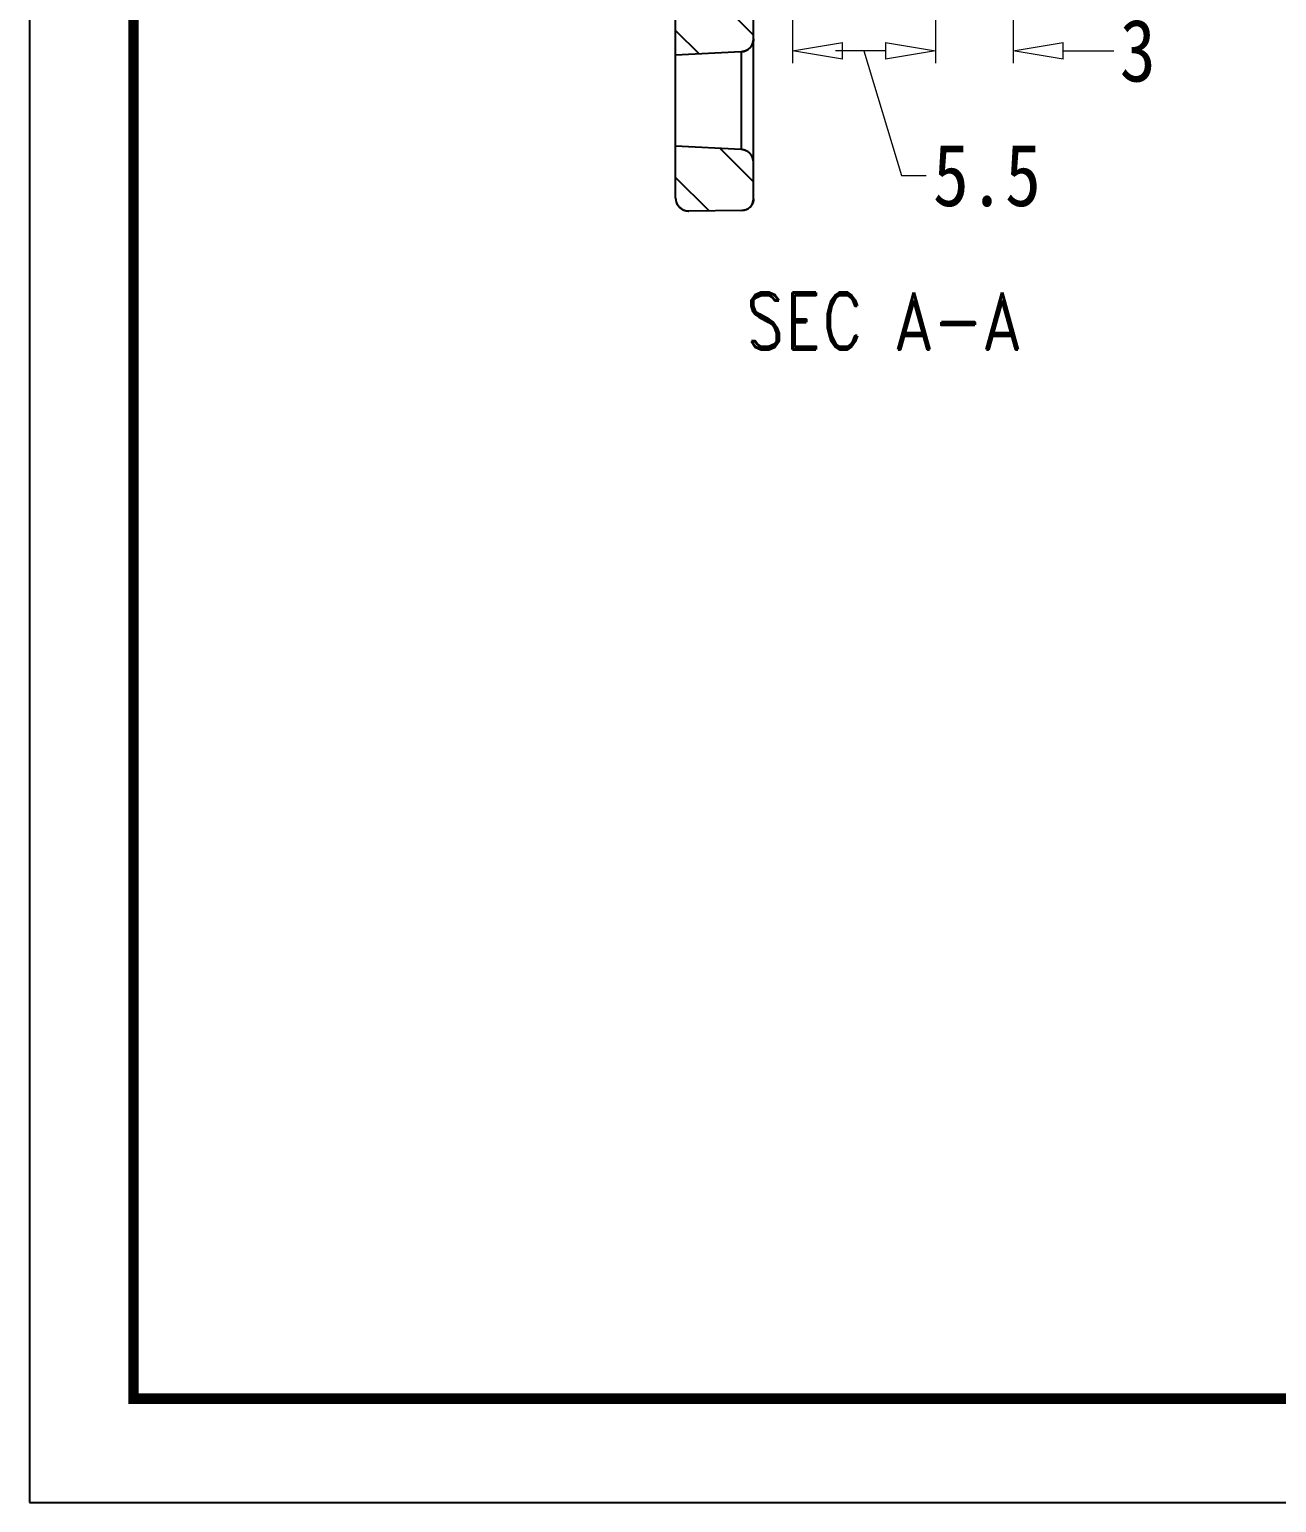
# Model space of a CAD drawing. Header units: millimetres. Extents: x 424 to 1788, y -1993 to 196.
# Drawn here: x 424 to 472, y 34.8 to 91.6 of the extents above; entities that cross this region are included whole.
import ezdxf
from ezdxf.enums import TextEntityAlignment as Align

# ---------------------------------------------------------------- set-up
doc = ezdxf.new("R2010")
doc.units = ezdxf.units.MM
doc.layers.add('dim', color=3, linetype='Continuous', lineweight=9)
doc.layers.add('hatch', color=56, linetype='Continuous', lineweight=9)
doc.layers.add('from', color=7, linetype='Continuous')
doc.styles.add('FFS', font='SIMFANG.TTF', dxfattribs={"width": 0.85})
doc.styles.add('LongTou', font='romand.shx', dxfattribs={"width": 0.8, "bigfont": 'whgdtxt.shx'})
doc.dimstyles.new('YanXiu', dxfattribs={"dimtxt": 2.5, "dimasz": 2.2, "dimexe": 1, "dimexo": 0.6, "dimgap": 0.66, "dimtad": 0, "dimzin": 9, "dimdsep": 46, "dimtxsty": 'FFS', "dimblk": 'CLOSEDBLANK', "dimcen": 0, "dimclrd": 256, "dimclre": 131, "dimclrt": 42, "dimazin": 0, "dimtfac": 1, "dimtofl": 0, "dimtmove": 0, "dimatfit": 3, "dimldrblk": 'CLOSEDBLANK', "dimfxl": 1, "dimlwd": 5, "dimlwe": 5, "dimarcsym": 0})

# ---------------------------------------------------------------- blocks, each defined once
blk = doc.blocks.new('_ClosedBlank')
at = {"color": 0, "linetype": 'ByBlock', "lineweight": -2}
for p, q in [((-1, 0.167), (0, 0)), ((-1, 0.167), (-1, -0.167)), ((0, 0), (-1, -0.167))]:
    blk.add_line(p, q, dxfattribs=at)
blk = doc.blocks.new('*D96')
at = {"layer": 'Defpoints', "color": 0}
for p in [(461.854, 96.353), (458.854, 95.046), (458.854, 90.756)]:
    blk.add_point(p, dxfattribs=at)
at = {"layer": 'dim', "color": 131, "lineweight": 5}
for p, q in [((461.854, 95.873), (461.854, 90.276)), ((458.854, 94.566), (458.854, 90.276))]:
    blk.add_line(p, q, dxfattribs=at)
at = {"layer": 'dim', "lineweight": 5}
for p, q in [((456.934, 90.756), (455.014, 90.756)), ((463.774, 90.756), (465.727, 90.756))]:
    blk.add_line(p, q, dxfattribs=at)
at = {"layer": 'dim', "lineweight": 5, "xscale": 1.92, "yscale": 1.92, "zscale": 1.92}
blk.add_blockref('_ClosedBlank', (458.854, 90.756), dxfattribs=at)
at = {"layer": 'dim', "lineweight": 5, "xscale": 1.92, "yscale": 1.92, "zscale": 1.92, "rotation": 180}
blk.add_blockref('_ClosedBlank', (461.854, 90.756), dxfattribs=at)
at = {"layer": 'dim', "color": 42, "insert": (466.648, 90.756), "char_height": 2.4, "attachment_point": 5, "style": 'FFS'}
blk.add_mtext('3', dxfattribs=at)
blk = doc.blocks.new('*D98')
at = {"layer": 'Defpoints', "color": 0}
for p in [(453.354, 95.289), (458.854, 95.046), (453.354, 90.756)]:
    blk.add_point(p, dxfattribs=at)
at = {"layer": 'dim', "color": 131, "lineweight": 5}
for p, q in [((453.354, 94.809), (453.354, 90.276)), ((458.854, 94.566), (458.854, 90.276))]:
    blk.add_line(p, q, dxfattribs=at)
at = {"layer": 'dim', "lineweight": 5}
for p, q in [((456.934, 90.756), (455.274, 90.756)), ((456.104, 90.756), (457.544, 85.957)), ((457.544, 85.957), (458.503, 85.957))]:
    blk.add_line(p, q, dxfattribs=at)
at = {"layer": 'dim', "lineweight": 5, "xscale": 1.92, "yscale": 1.92, "zscale": 1.92, "rotation": 180}
blk.add_blockref('_ClosedBlank', (453.354, 90.756), dxfattribs=at)
at = {"layer": 'dim', "lineweight": 5, "xscale": 1.92, "yscale": 1.92, "zscale": 1.92}
blk.add_blockref('_ClosedBlank', (458.854, 90.756), dxfattribs=at)
at = {"layer": 'dim', "color": 42, "insert": (460.841, 85.957), "char_height": 2.4, "attachment_point": 5, "style": 'FFS'}
blk.add_mtext('5.5', dxfattribs=at)

msp = doc.modelspace()

# ---------------------------------------------------------------- hatches: boundary and pattern name
at = {"linetype": 'Continuous'}
h = msp.add_hatch(dxfattribs=at)
h.set_pattern_fill('DEFAULT__2', color=40, scale=2, angle=135, style=0, pattern_type=0)
h.set_pattern_definition([(135, (1045.25, -403.039), (-1.4142136, -1.4142136), [])])
edge = h.paths.add_edge_path()
edge.add_line((451.854, 85.056), (451.854, 86.457))
edge.add_spline(control_points=[(451.854, 85.056), (451.854, 84.795), (451.67, 84.609), (451.408, 84.606)], knot_values=[0, 0, 0, 0, 1, 1, 1, 1], weights=[1, 0.80679, 0.80679, 1], degree=3, periodic=0)
edge.add_line((451.408, 84.606), (449.358, 84.588))
edge.add_spline(control_points=[(448.854, 85.088), (448.854, 84.793), (449.063, 84.586), (449.358, 84.588)], knot_values=[0, 0, 0, 0, 1, 1, 1, 1], weights=[1, 0.802676, 0.802676, 1], degree=3, periodic=0)
edge.add_line((448.854, 85.088), (448.854, 87.088))
edge.add_line((451.38, 86.956), (448.854, 87.088))
edge.add_spline(control_points=[(451.854, 86.457), (451.854, 86.738), (451.661, 86.941), (451.38, 86.956)], knot_values=[0, 0, 0, 0, 1, 1, 1, 1], weights=[1, 0.816916, 0.816916, 1], degree=3, periodic=0)
edge = h.paths.add_edge_path()
edge.add_line((451.854, 91.22), (451.854, 94.84))
edge.add_spline(control_points=[(451.854, 91.22), (451.854, 90.939), (451.661, 90.736), (451.38, 90.721)], knot_values=[0, 0, 0, 0, 1, 1, 1, 1], weights=[1, 0.816916, 0.816916, 1], degree=3, periodic=0)
edge.add_line((451.38, 90.721), (448.854, 90.588))
edge.add_line((448.854, 90.588), (448.854, 174.888))
edge.add_line((451.38, 174.756), (448.854, 174.888))
edge.add_spline(control_points=[(451.854, 174.257), (451.854, 174.538), (451.661, 174.741), (451.38, 174.756)], knot_values=[0, 0, 0, 0, 1, 1, 1, 1], weights=[1, 0.816916, 0.816916, 1], degree=3, periodic=0)
edge.add_line((451.854, 170.636), (451.854, 174.257))
edge.add_line((452.971, 170.588), (451.854, 170.636))
edge.add_spline(control_points=[(453.354, 170.188), (453.354, 170.414), (453.197, 170.578), (452.971, 170.588)], knot_values=[0, 0, 0, 0, 1, 1, 1, 1], weights=[1, 0.814909, 0.814909, 1], degree=3, periodic=0)
edge.add_line((453.354, 170.096), (453.354, 170.188))
edge.add_spline(control_points=[(453.354, 170.096), (453.354, 169.869), (453.197, 169.706), (452.971, 169.696)], knot_values=[0, 0, 0, 0, 1, 1, 1, 1], weights=[1, 0.814909, 0.814909, 1], degree=3, periodic=0)
edge.add_line((450.854, 169.604), (452.971, 169.696))
edge.add_line((450.854, 95.873), (450.854, 169.604))
edge.add_line((450.854, 95.873), (452.971, 95.781))
edge.add_spline(control_points=[(453.354, 95.381), (453.354, 95.608), (453.197, 95.771), (452.971, 95.781)], knot_values=[0, 0, 0, 0, 1, 1, 1, 1], weights=[1, 0.814909, 0.814909, 1], degree=3, periodic=0)
edge.add_line((453.354, 95.289), (453.354, 95.381))
edge.add_spline(control_points=[(453.354, 95.289), (453.354, 95.063), (453.197, 94.899), (452.971, 94.889)], knot_values=[0, 0, 0, 0, 1, 1, 1, 1], weights=[1, 0.814909, 0.814909, 1], degree=3, periodic=0)
edge.add_line((452.971, 94.889), (451.854, 94.84))
edge = h.paths.add_edge_path()
edge.add_line((451.854, 179.02), (451.854, 180.421))
edge.add_spline(control_points=[(451.854, 179.02), (451.854, 178.739), (451.661, 178.536), (451.38, 178.521)], knot_values=[0, 0, 0, 0, 1, 1, 1, 1], weights=[1, 0.816916, 0.816916, 1], degree=3, periodic=0)
edge.add_line((451.38, 178.521), (448.854, 178.388))
edge.add_line((448.854, 178.388), (448.854, 180.388))
edge.add_spline(control_points=[(448.854, 180.388), (448.854, 180.683), (449.063, 180.891), (449.358, 180.888)], knot_values=[0, 0, 0, 0, 1, 1, 1, 1], weights=[1, 0.802676, 0.802676, 1], degree=3, periodic=0)
edge.add_line((451.408, 180.871), (449.358, 180.888))
edge.add_spline(control_points=[(451.854, 180.421), (451.854, 180.682), (451.67, 180.868), (451.408, 180.871)], knot_values=[0, 0, 0, 0, 1, 1, 1, 1], weights=[1, 0.80679, 0.80679, 1], degree=3, periodic=0)

# ---------------------------------------------------------------- linework, layer by layer
at = {"color": 7, "linetype": 'Continuous'}
for p, q in [((448.854, 85.088, 0), (448.854, 180.388, 0)), ((448.854, 90.588, 0), (448.854, 174.888, 0)), ((451.854, 85.056, 0), (451.854, 94.84, 0)), ((451.854, 91.22, 0), (451.854, 94.84, 0)), ((451.38, 90.721, 0), (448.854, 90.588, 0)), ((451.38, 90.721, 0), (448.854, 90.588, 0)), ((451.38, 90.721, 0), (451.38, 86.956, 0)), ((451.38, 86.956, 0), (448.854, 87.088, 0)), ((451.38, 86.956, 0), (448.854, 87.088, 0)), ((448.854, 85.088, 0), (448.854, 87.088, 0)), ((451.854, 85.056, 0), (451.854, 86.457, 0)), ((451.408, 84.606, 0), (449.358, 84.588, 0)), ((451.408, 84.606, 0), (449.358, 84.588, 0))]:
    msp.add_line(p, q, dxfattribs=at)
for centre, radius, start, end in [((451.354, 91.22, 0), 0.5, 273, 0), ((451.354, 86.457, 0), 0.5, 0, 87), ((449.354, 85.088, 0), 0.5, 180, 270.5), ((451.404, 85.056, 0), 0.45, 270.5, 0)]:
    msp.add_arc(centre, radius, start, end, dxfattribs=at)
for points, start_tangent, end_tangent in [([(451.854, 91.22, 0), (451.854, 91.215, 0), (451.854, 91.209, 0), (451.854, 91.204, 0), (451.853, 91.198, 0), (451.853, 91.193, 0), (451.853, 91.187, 0), (451.852, 91.182, 0), (451.852, 91.176, 0), (451.852, 91.171, 0), (451.851, 91.165, 0), (451.85, 91.16, 0), (451.85, 91.154, 0), (451.849, 91.149, 0), (451.848, 91.143, 0), (451.847, 91.137, 0), (451.846, 91.132, 0), (451.845, 91.126, 0), (451.844, 91.12, 0), (451.843, 91.115, 0), (451.841, 91.109, 0), (451.84, 91.103, 0), (451.839, 91.098, 0), (451.837, 91.092, 0), (451.836, 91.087, 0), (451.834, 91.081, 0), (451.832, 91.075, 0), (451.831, 91.07, 0), (451.829, 91.064, 0), (451.827, 91.058, 0), (451.825, 91.053, 0), (451.823, 91.047, 0), (451.821, 91.041, 0), (451.819, 91.036, 0), (451.816, 91.03, 0), (451.814, 91.025, 0), (451.812, 91.019, 0), (451.809, 91.014, 0), (451.807, 91.008, 0), (451.804, 91.003, 0), (451.801, 90.997, 0), (451.799, 90.992, 0), (451.796, 90.986, 0), (451.793, 90.981, 0), (451.79, 90.976, 0), (451.787, 90.97, 0), (451.784, 90.965, 0), (451.781, 90.96, 0), (451.777, 90.954, 0), (451.774, 90.949, 0), (451.771, 90.944, 0), (451.767, 90.939, 0), (451.764, 90.934, 0), (451.76, 90.929, 0), (451.757, 90.924, 0), (451.753, 90.919, 0), (451.749, 90.914, 0), (451.745, 90.909, 0), (451.741, 90.904, 0), (451.737, 90.899, 0), (451.733, 90.894, 0), (451.729, 90.89, 0), (451.725, 90.885, 0), (451.721, 90.88, 0), (451.717, 90.876, 0), (451.712, 90.871, 0), (451.708, 90.867, 0), (451.704, 90.863, 0), (451.699, 90.858, 0), (451.694, 90.854, 0), (451.69, 90.85, 0), (451.685, 90.846, 0), (451.681, 90.842, 0), (451.676, 90.838, 0), (451.671, 90.834, 0), (451.666, 90.83, 0), (451.661, 90.826, 0), (451.656, 90.822, 0), (451.652, 90.818, 0), (451.647, 90.815, 0), (451.641, 90.811, 0), (451.636, 90.808, 0), (451.631, 90.804, 0), (451.626, 90.801, 0), (451.621, 90.797, 0), (451.616, 90.794, 0), (451.611, 90.791, 0), (451.605, 90.788, 0), (451.6, 90.785, 0), (451.595, 90.782, 0), (451.589, 90.779, 0), (451.584, 90.776, 0), (451.579, 90.773, 0), (451.573, 90.771, 0), (451.568, 90.768, 0), (451.562, 90.766, 0), (451.557, 90.763, 0), (451.551, 90.761, 0), (451.546, 90.758, 0), (451.54, 90.756, 0), (451.535, 90.754, 0), (451.529, 90.752, 0), (451.524, 90.75, 0), (451.518, 90.748, 0), (451.513, 90.746, 0), (451.507, 90.744, 0), (451.501, 90.742, 0), (451.496, 90.741, 0), (451.49, 90.739, 0), (451.485, 90.738, 0), (451.479, 90.736, 0), (451.474, 90.735, 0), (451.468, 90.733, 0), (451.462, 90.732, 0), (451.457, 90.731, 0), (451.451, 90.73, 0), (451.446, 90.729, 0), (451.44, 90.728, 0), (451.435, 90.727, 0), (451.429, 90.726, 0), (451.424, 90.725, 0), (451.418, 90.724, 0), (451.413, 90.724, 0), (451.407, 90.723, 0), (451.402, 90.722, 0), (451.396, 90.722, 0), (451.391, 90.721, 0), (451.385, 90.721, 0), (451.38, 90.721, 0)], (0, -1), (-0.99863, -0.052336)), ([(451.854, 86.457, 0), (451.854, 86.462, 0), (451.854, 86.468, 0), (451.854, 86.473, 0), (451.853, 86.478, 0), (451.853, 86.484, 0), (451.853, 86.489, 0), (451.852, 86.495, 0), (451.852, 86.5, 0), (451.852, 86.506, 0), (451.851, 86.512, 0), (451.85, 86.517, 0), (451.85, 86.523, 0), (451.849, 86.528, 0), (451.848, 86.534, 0), (451.847, 86.539, 0), (451.846, 86.545, 0), (451.845, 86.551, 0), (451.844, 86.556, 0), (451.843, 86.562, 0), (451.841, 86.568, 0), (451.84, 86.573, 0), (451.839, 86.579, 0), (451.837, 86.585, 0), (451.836, 86.59, 0), (451.834, 86.596, 0), (451.832, 86.602, 0), (451.831, 86.607, 0), (451.829, 86.613, 0), (451.827, 86.619, 0), (451.825, 86.624, 0), (451.823, 86.63, 0), (451.821, 86.635, 0), (451.819, 86.641, 0), (451.816, 86.647, 0), (451.814, 86.652, 0), (451.812, 86.658, 0), (451.809, 86.663, 0), (451.807, 86.669, 0), (451.804, 86.674, 0), (451.801, 86.68, 0), (451.799, 86.685, 0), (451.796, 86.691, 0), (451.793, 86.696, 0), (451.79, 86.701, 0), (451.787, 86.707, 0), (451.784, 86.712, 0), (451.781, 86.717, 0), (451.777, 86.722, 0), (451.774, 86.728, 0), (451.771, 86.733, 0), (451.767, 86.738, 0), (451.764, 86.743, 0), (451.76, 86.748, 0), (451.757, 86.753, 0), (451.753, 86.758, 0), (451.749, 86.763, 0), (451.745, 86.768, 0), (451.741, 86.773, 0), (451.737, 86.778, 0), (451.733, 86.782, 0), (451.729, 86.787, 0), (451.725, 86.792, 0), (451.721, 86.796, 0), (451.717, 86.801, 0), (451.712, 86.805, 0), (451.708, 86.81, 0), (451.704, 86.814, 0), (451.699, 86.819, 0), (451.694, 86.823, 0), (451.69, 86.827, 0), (451.685, 86.831, 0), (451.681, 86.835, 0), (451.676, 86.839, 0), (451.671, 86.843, 0), (451.666, 86.847, 0), (451.661, 86.851, 0), (451.656, 86.855, 0), (451.652, 86.859, 0), (451.647, 86.862, 0), (451.641, 86.866, 0), (451.636, 86.869, 0), (451.631, 86.873, 0), (451.626, 86.876, 0), (451.621, 86.879, 0), (451.616, 86.883, 0), (451.611, 86.886, 0), (451.605, 86.889, 0), (451.6, 86.892, 0), (451.595, 86.895, 0), (451.589, 86.898, 0), (451.584, 86.901, 0), (451.579, 86.903, 0), (451.573, 86.906, 0), (451.568, 86.909, 0), (451.562, 86.911, 0), (451.557, 86.914, 0), (451.551, 86.916, 0), (451.546, 86.918, 0), (451.54, 86.921, 0), (451.535, 86.923, 0), (451.529, 86.925, 0), (451.524, 86.927, 0), (451.518, 86.929, 0), (451.513, 86.931, 0), (451.507, 86.933, 0), (451.501, 86.934, 0), (451.496, 86.936, 0), (451.49, 86.938, 0), (451.485, 86.939, 0), (451.479, 86.941, 0), (451.474, 86.942, 0), (451.468, 86.944, 0), (451.462, 86.945, 0), (451.457, 86.946, 0), (451.451, 86.947, 0), (451.446, 86.948, 0), (451.44, 86.949, 0), (451.435, 86.95, 0), (451.429, 86.951, 0), (451.424, 86.952, 0), (451.418, 86.953, 0), (451.413, 86.953, 0), (451.407, 86.954, 0), (451.402, 86.954, 0), (451.396, 86.955, 0), (451.391, 86.955, 0), (451.385, 86.956, 0), (451.38, 86.956, 0)], (0, 1), (-0.99863, 0.052336)), ([(448.854, 85.088, 0), (448.854, 85.083, 0), (448.854, 85.077, 0), (448.854, 85.072, 0), (448.854, 85.066, 0), (448.855, 85.06, 0), (448.855, 85.055, 0), (448.855, 85.049, 0), (448.856, 85.043, 0), (448.857, 85.038, 0), (448.857, 85.032, 0), (448.858, 85.026, 0), (448.859, 85.02, 0), (448.859, 85.014, 0), (448.86, 85.009, 0), (448.861, 85.003, 0), (448.862, 84.997, 0), (448.863, 84.991, 0), (448.865, 84.985, 0), (448.866, 84.979, 0), (448.867, 84.974, 0), (448.869, 84.968, 0), (448.87, 84.962, 0), (448.872, 84.956, 0), (448.873, 84.95, 0), (448.875, 84.944, 0), (448.877, 84.938, 0), (448.879, 84.933, 0), (448.881, 84.927, 0), (448.883, 84.921, 0), (448.885, 84.915, 0), (448.887, 84.909, 0), (448.889, 84.903, 0), (448.892, 84.898, 0), (448.894, 84.892, 0), (448.897, 84.886, 0), (448.899, 84.88, 0), (448.902, 84.875, 0), (448.905, 84.869, 0), (448.907, 84.863, 0), (448.91, 84.858, 0), (448.913, 84.852, 0), (448.916, 84.846, 0), (448.92, 84.841, 0), (448.923, 84.835, 0), (448.926, 84.83, 0), (448.929, 84.824, 0), (448.933, 84.819, 0), (448.936, 84.814, 0), (448.94, 84.808, 0), (448.944, 84.803, 0), (448.947, 84.798, 0), (448.951, 84.792, 0), (448.955, 84.787, 0), (448.959, 84.782, 0), (448.963, 84.777, 0), (448.967, 84.772, 0), (448.971, 84.767, 0), (448.975, 84.762, 0), (448.98, 84.757, 0), (448.984, 84.752, 0), (448.988, 84.747, 0), (448.993, 84.743, 0), (448.997, 84.738, 0), (449.002, 84.733, 0), (449.007, 84.729, 0), (449.011, 84.724, 0), (449.016, 84.72, 0), (449.021, 84.715, 0), (449.026, 84.711, 0), (449.031, 84.707, 0), (449.036, 84.703, 0), (449.041, 84.699, 0), (449.046, 84.695, 0), (449.051, 84.691, 0), (449.056, 84.687, 0), (449.061, 84.683, 0), (449.067, 84.679, 0), (449.072, 84.676, 0), (449.077, 84.672, 0), (449.083, 84.668, 0), (449.088, 84.665, 0), (449.094, 84.662, 0), (449.099, 84.658, 0), (449.105, 84.655, 0), (449.11, 84.652, 0), (449.116, 84.649, 0), (449.121, 84.646, 0), (449.127, 84.643, 0), (449.133, 84.64, 0), (449.138, 84.637, 0), (449.144, 84.635, 0), (449.15, 84.632, 0), (449.156, 84.629, 0), (449.161, 84.627, 0), (449.167, 84.625, 0), (449.173, 84.622, 0), (449.179, 84.62, 0), (449.185, 84.618, 0), (449.191, 84.616, 0), (449.196, 84.614, 0), (449.202, 84.612, 0), (449.208, 84.61, 0), (449.214, 84.608, 0), (449.22, 84.607, 0), (449.226, 84.605, 0), (449.232, 84.604, 0), (449.238, 84.602, 0), (449.243, 84.601, 0), (449.249, 84.599, 0), (449.255, 84.598, 0), (449.261, 84.597, 0), (449.267, 84.596, 0), (449.273, 84.595, 0), (449.278, 84.594, 0), (449.284, 84.593, 0), (449.29, 84.593, 0), (449.296, 84.592, 0), (449.302, 84.591, 0), (449.307, 84.591, 0), (449.313, 84.59, 0), (449.319, 84.59, 0), (449.325, 84.589, 0), (449.33, 84.589, 0), (449.336, 84.589, 0), (449.342, 84.589, 0), (449.347, 84.588, 0), (449.353, 84.588, 0), (449.358, 84.588, 0)], (0, -1), (0.999962, 0.008727)), ([(451.854, 85.056, 0), (451.854, 85.051, 0), (451.854, 85.046, 0), (451.854, 85.041, 0), (451.853, 85.036, 0), (451.853, 85.031, 0), (451.853, 85.026, 0), (451.853, 85.021, 0), (451.852, 85.016, 0), (451.852, 85.011, 0), (451.851, 85.006, 0), (451.85, 85.001, 0), (451.85, 84.996, 0), (451.849, 84.99, 0), (451.848, 84.985, 0), (451.847, 84.98, 0), (451.846, 84.975, 0), (451.846, 84.97, 0), (451.844, 84.964, 0), (451.843, 84.959, 0), (451.842, 84.954, 0), (451.841, 84.949, 0), (451.84, 84.944, 0), (451.838, 84.938, 0), (451.837, 84.933, 0), (451.835, 84.928, 0), (451.834, 84.923, 0), (451.832, 84.917, 0), (451.83, 84.912, 0), (451.828, 84.907, 0), (451.827, 84.902, 0), (451.825, 84.897, 0), (451.823, 84.891, 0), (451.821, 84.886, 0), (451.818, 84.881, 0), (451.816, 84.876, 0), (451.814, 84.871, 0), (451.812, 84.866, 0), (451.809, 84.861, 0), (451.807, 84.856, 0), (451.804, 84.851, 0), (451.802, 84.846, 0), (451.799, 84.841, 0), (451.796, 84.836, 0), (451.793, 84.831, 0), (451.79, 84.826, 0), (451.787, 84.821, 0), (451.784, 84.816, 0), (451.781, 84.811, 0), (451.778, 84.806, 0), (451.775, 84.802, 0), (451.772, 84.797, 0), (451.768, 84.792, 0), (451.765, 84.788, 0), (451.761, 84.783, 0), (451.758, 84.778, 0), (451.754, 84.774, 0), (451.751, 84.77, 0), (451.747, 84.765, 0), (451.743, 84.761, 0), (451.739, 84.756, 0), (451.736, 84.752, 0), (451.732, 84.748, 0), (451.728, 84.744, 0), (451.724, 84.74, 0), (451.719, 84.735, 0), (451.715, 84.731, 0), (451.711, 84.727, 0), (451.707, 84.723, 0), (451.703, 84.72, 0), (451.698, 84.716, 0), (451.694, 84.712, 0), (451.689, 84.708, 0), (451.685, 84.705, 0), (451.68, 84.701, 0), (451.676, 84.698, 0), (451.671, 84.694, 0), (451.666, 84.691, 0), (451.662, 84.688, 0), (451.657, 84.684, 0), (451.652, 84.681, 0), (451.648, 84.678, 0), (451.643, 84.675, 0), (451.638, 84.672, 0), (451.633, 84.669, 0), (451.628, 84.666, 0), (451.623, 84.663, 0), (451.618, 84.661, 0), (451.613, 84.658, 0), (451.608, 84.655, 0), (451.603, 84.653, 0), (451.598, 84.65, 0), (451.593, 84.648, 0), (451.588, 84.646, 0), (451.583, 84.643, 0), (451.578, 84.641, 0), (451.572, 84.639, 0), (451.567, 84.637, 0), (451.562, 84.635, 0), (451.557, 84.633, 0), (451.552, 84.631, 0), (451.547, 84.63, 0), (451.541, 84.628, 0), (451.536, 84.626, 0), (451.531, 84.625, 0), (451.526, 84.623, 0), (451.521, 84.622, 0), (451.515, 84.62, 0), (451.51, 84.619, 0), (451.505, 84.618, 0), (451.5, 84.617, 0), (451.494, 84.616, 0), (451.489, 84.614, 0), (451.484, 84.614, 0), (451.479, 84.613, 0), (451.474, 84.612, 0), (451.469, 84.611, 0), (451.463, 84.61, 0), (451.458, 84.61, 0), (451.453, 84.609, 0), (451.448, 84.608, 0), (451.443, 84.608, 0), (451.438, 84.608, 0), (451.433, 84.607, 0), (451.428, 84.607, 0), (451.423, 84.607, 0), (451.418, 84.607, 0), (451.413, 84.606, 0), (451.408, 84.606, 0)], (0, -1), (-0.999962, -0.008727))]:
    msp.add_spline(points, degree=3, dxfattribs=dict(at, start_tangent=start_tangent, end_tangent=end_tangent))
at = {"layer": 'from', "elevation": 0}
msp.add_lwpolyline([(423.975, 34.841), (656.134, 34.841), (656.134, 196.171), (423.975, 196.171)], close=True, dxfattribs=at)
at = {"layer": 'from', "const_width": 0.4, "elevation": 0}
msp.add_lwpolyline([(427.976, 38.842), (427.976, 192.17), (652.133, 192.17), (652.133, 38.842), (427.976, 38.842)], dxfattribs=at)

# ---------------------------------------------------------------- texts
at = {"layer": 'hatch', "color": 6, "style": 'LongTou', "width": 0.8}
msp.add_text('SEC A-A', height=2.2, dxfattribs=at).set_placement((456.86, 80.355, 0), align=Align.MIDDLE)

# ---------------------------------------------------------------- dimensions: what is measured, and where the dimension line sits
at = {"layer": 'dim'}
dim = msp.add_linear_dim(base=(458.854, 90.756), p1=(461.854, 96.353), p2=(458.854, 95.046), dimstyle='YanXiu', override={"dimtxt": 2.4, "dimasz": 1.92, "dimexe": 0.47976, "dimexo": 0.47976, "dimgap": 0.47976, "dimzin": 8}, dxfattribs=at)
dim.commit()
dim.dimension.update_dxf_attribs({"geometry": '*D96', "text_midpoint": (466.648, 90.756), "dimtype": 160})
dim = msp.add_linear_dim(base=(453.354, 90.756), p1=(458.854, 95.046), p2=(453.354, 95.289), dimstyle='YanXiu', override={"dimtxt": 2.4, "dimasz": 1.92, "dimexe": 0.47976, "dimexo": 0.47976, "dimgap": 0.47976, "dimzin": 8, "dimtmove": 1}, dxfattribs=at)
dim.commit()
dim.dimension.update_dxf_attribs({"geometry": '*D98', "text_midpoint": (458.983, 85.957)})

doc.saveas('drawing.dxf')
